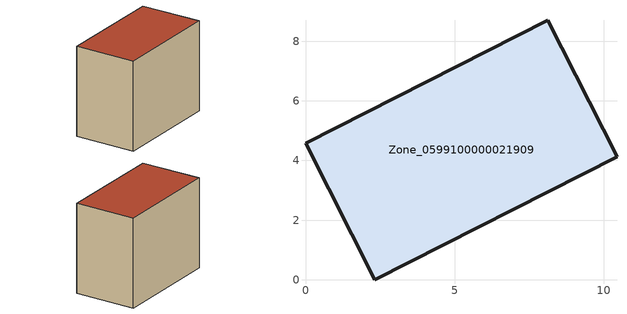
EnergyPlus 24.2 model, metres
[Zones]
Zone_0599100000021909
 floor ground (C_G): 0,4.58 8.12,8.7 10.44,4.12 2.32,0 z3.23
 wall outside (C_F): 8.12,8.7 0,4.58 2.32,0 10.44,4.12 8.12,8.7 z3.23:10.67
 roof outside (C_R): 2.32,0 10.44,4.12 8.12,8.7 0,4.58 z10.67
[BUILDING]
Pand.0599100000021909: North Axis=0; Terrain=City; Loads Convergence Tolerance Value=0.04; Temperature Convergence Tolerance Value=0.4; Solar Distribution=FullExterior; Maximum Number of Warmup Days=25; Minimum Number of Warmup Days=1
[Site:Location]
Rotterdam.The.Hague.AP_ZH_NLD Design_Conditions: Latitude=51.96; Longitude=4.45; Time Zone=1; Elevation=-4.5
[SITE:GROUNDTEMPERATURE:BUILDINGSURFACE]
18, 18, 18, 18, 18, 18, 18, 18, 18, 18, 18, 18
[MATERIAL] Thermal Absorptance=0.9; Solar Absorptance=0.7; Visible Absorptance=0.7
Name | Roughness | Thickness | Conductivity | Density | Specific Heat
G.TI.1992-2005 | MediumSmooth | 0.15 | 0.06 | 540 | 1210
F.TI.1992-2005 | Rough | 0.3 | 0.12 | 1920 | 840
R.TI.1992-2005 | MediumRough | 0.2 | 0.08 | 1500 | 1000
[CONSTRUCTION]
C_G: G.TI.1992-2005
C_F: F.TI.1992-2005
C_R: R.TI.1992-2005
[ZONE]
Zone_0599100000021909: Type=1; Multiplier=1; Ceiling Height=Autocalculate; Volume=Autocalculate; Floor Area=autocalculate; Part of Total Floor Area=Yes
[ZONEINFILTRATION:DESIGNFLOWRATE]
Infil_Zone_0599100000021909: Zone or ZoneList or Space or SpaceList=Zone_0599100000021909; Schedule=AlwaysOn; Design Flow Rate Calculation Method=Flow/Area; Flow Rate per Floor Area=0.0015; Constant Term Coefficient=1; Temperature Term Coefficient=0; Velocity Term Coefficient=0; Velocity Squared Term Coefficient=0
[HVACTEMPLATE:ZONE:IDEALLOADSAIRSYSTEM]
Zone_0599100000021909: Maximum Heating Supply Air Temperature=50; Minimum Cooling Supply Air Temperature=13; Maximum Heating Supply Air Humidity Ratio=0.0156; Minimum Cooling Supply Air Humidity Ratio=0.0077; Heating Limit=NoLimit; Cooling Limit=NoLimit; Dehumidification Control Type=ConstantSensibleHeatRatio; Cooling Sensible Heat Ratio=0.7; Dehumidification Setpoint=60; Humidification Control Type=None; Humidification Setpoint=30; Outdoor Air Method=None; Outdoor Air Flow Rate per Person=0.00944; Outdoor Air Flow Rate per Zone Floor Area=0; Outdoor Air Flow Rate per Zone=0; Demand Controlled Ventilation Type=None; Outdoor Air Economizer Type=NoEconomizer; Heat Recovery Type=None; Sensible Heat Recovery Effectiveness=0.7; Latent Heat Recovery Effectiveness=0.65
[ZONECONTROL:THERMOSTAT]
ThermostatControl_Zone_0599100000021909: Zone or ZoneList=Zone_0599100000021909; Control Type Schedule=DualSetpointControlType; Control 1=Thermostat_Zone_0599100000021909; Temperature Difference Between Cutout And Setpoint=0
[THERMOSTATSETPOINT:DUALSETPOINT]
Thermostat_Zone_0599100000021909: Heating Setpoint Temperature Schedule=HeatingSetpoint_Zone_0599100000021909; Cooling Setpoint Temperature Schedule=CoolingSetpoint_Zone_0599100000021909
[SCHEDULE:COMPACT]
HeatingSetpoint_Zone_0599100000021909: Through: 12/31, For: AllDays, Until: 24:00, 21
CoolingSetpoint_Zone_0599100000021909: Through: 12/31, For: AllDays, Until: 24:00, 24
DualSetpointControlType: Through: 12/31, For: AllDays, Until: 24:00, 4
AlwaysOn: Through: 12/31, For: AllDays, Until: 24:00, 1
